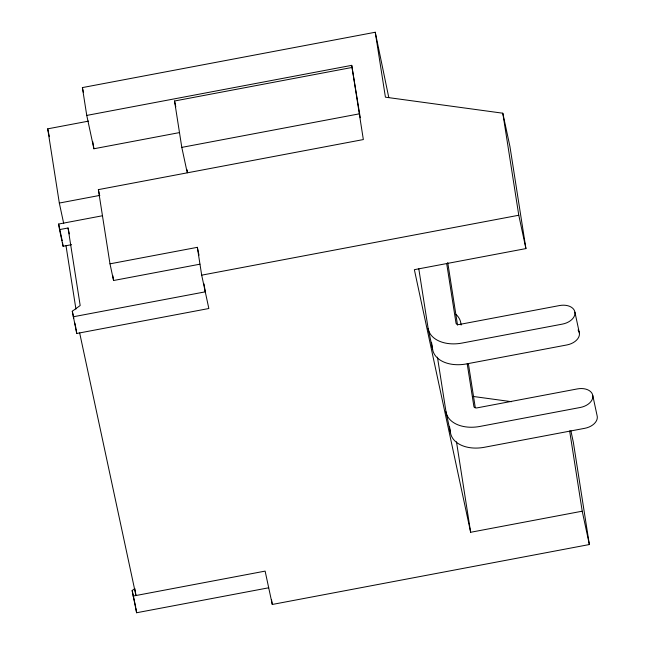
<?xml version="1.0" encoding="UTF-8"?>
<svg xmlns="http://www.w3.org/2000/svg" width="645" height="645" viewBox="0 0 645 645"><rect width="100%" height="100%" fill="white"/><g stroke="black" fill="none" stroke-linecap="round" stroke-linejoin="round"><path stroke-width="0.97" d="M199.926 264.192L113.568 280.511L109.989 263.837L197.338 247.333L201.691 275.165L208.843 308.512L76.739 333.473L72.288 311.237L80.182 305.52L68.039 227.991L59.509 229.604L63.081 246.277L71.611 244.665M268.707 587.788L136.595 612.75L132.152 590.514L134.853 588.554L135.95 595.52L79.657 332.925M179.278 132.628L93.896 148.769L86.752 115.423L82.391 87.591L375.253 32.25L388.782 97.516M86.752 115.423L351.719 65.347L360.273 117.721M187.252 172.779L181.801 147.383L174.545 100.999L352.17 67.435M63.71 223.525L59.324 203.054L47.706 128.847L88.567 121.123M181.801 147.383L359.434 113.818M109.989 263.837L98.371 189.63L363.345 139.562L351.719 65.347M59.324 203.054L99.806 195.403M59.509 229.604L58.639 224.041L102.426 215.761M201.691 275.165L518.782 215.245L502.802 113.206L385.42 97.185L375.253 32.25M73.159 316.8L205.271 291.838L204.022 283.889M502.802 113.206L509.945 146.552L525.925 248.591L414.364 269.675L470.648 532.278L582.217 511.195L569.648 430.949M133.023 596.077L265.127 571.115L272.279 604.462L589.361 544.541L573.381 442.502L570.865 430.731M472.729 396.393L511.525 401.69M446.695 263.563L456.031 323.193A2.838 1.879 -12.1 0 0 459.111 324.524L559.521 305.553A14.198 9.385 -12.1 0 1 574.921 312.188L579.387 333.03M467.206 363.82L473.906 406.56A2.838 1.879 -12.1 0 0 476.978 407.89L577.388 388.911A14.198 9.385 -12.1 0 1 592.787 395.554L597.254 416.396A14.198 9.385 -12.1 0 1 584.765 428.312L484.355 447.283A31.234 20.64 -12.1 0 1 450.476 432.674L446.009 411.833L437.447 357.169M518.782 215.245L525.925 248.591M582.217 511.195L589.361 544.541M418.799 268.828L428.143 328.466L432.61 349.308A31.234 20.64 -12.1 0 0 466.488 363.917L566.899 344.946A14.198 9.385 -12.1 0 0 578.049 330.014M174.545 100.999L175.795 106.86M197.338 247.333L199.015 255.186M82.391 87.591L83.447 92.493M98.371 189.63L99.636 195.516M47.706 128.847L49.391 136.708M68.039 227.991L69.305 233.877M58.639 224.041L62.21 240.714M72.288 311.237L73.764 318.098M74.812 323.008L75.868 327.91M132.152 590.514L135.724 607.187M468.407 363.796L475.26 407.527M461.143 325.064L460.828 323.072A31.234 20.64 -12.1 0 0 455.886 314.3M447.735 262.539L457.539 325.153M456.483 441.833L470.648 532.278M449.541 426.708L450.476 432.674M431.521 342.35L432.61 349.308M271.497 599.487L272.279 604.462M187.115 169.764L187.421 171.731M92.807 141.811L93.896 148.769M112.794 275.592L113.568 280.511M135.869 608.114L136.595 612.75M66.008 245.721L75.933 309.116M62.5 242.568L63.081 246.277M76.013 328.837L76.739 333.473M428.143 328.466A31.234 20.64 -12.1 0 0 462.013 343.075L562.424 324.104A14.198 9.385 -12.1 0 0 574.921 312.188M446.009 411.833A31.234 20.64 -12.1 0 0 479.888 426.442L580.298 407.471A14.198 9.385 -12.1 0 0 592.787 395.554"/></g></svg>
